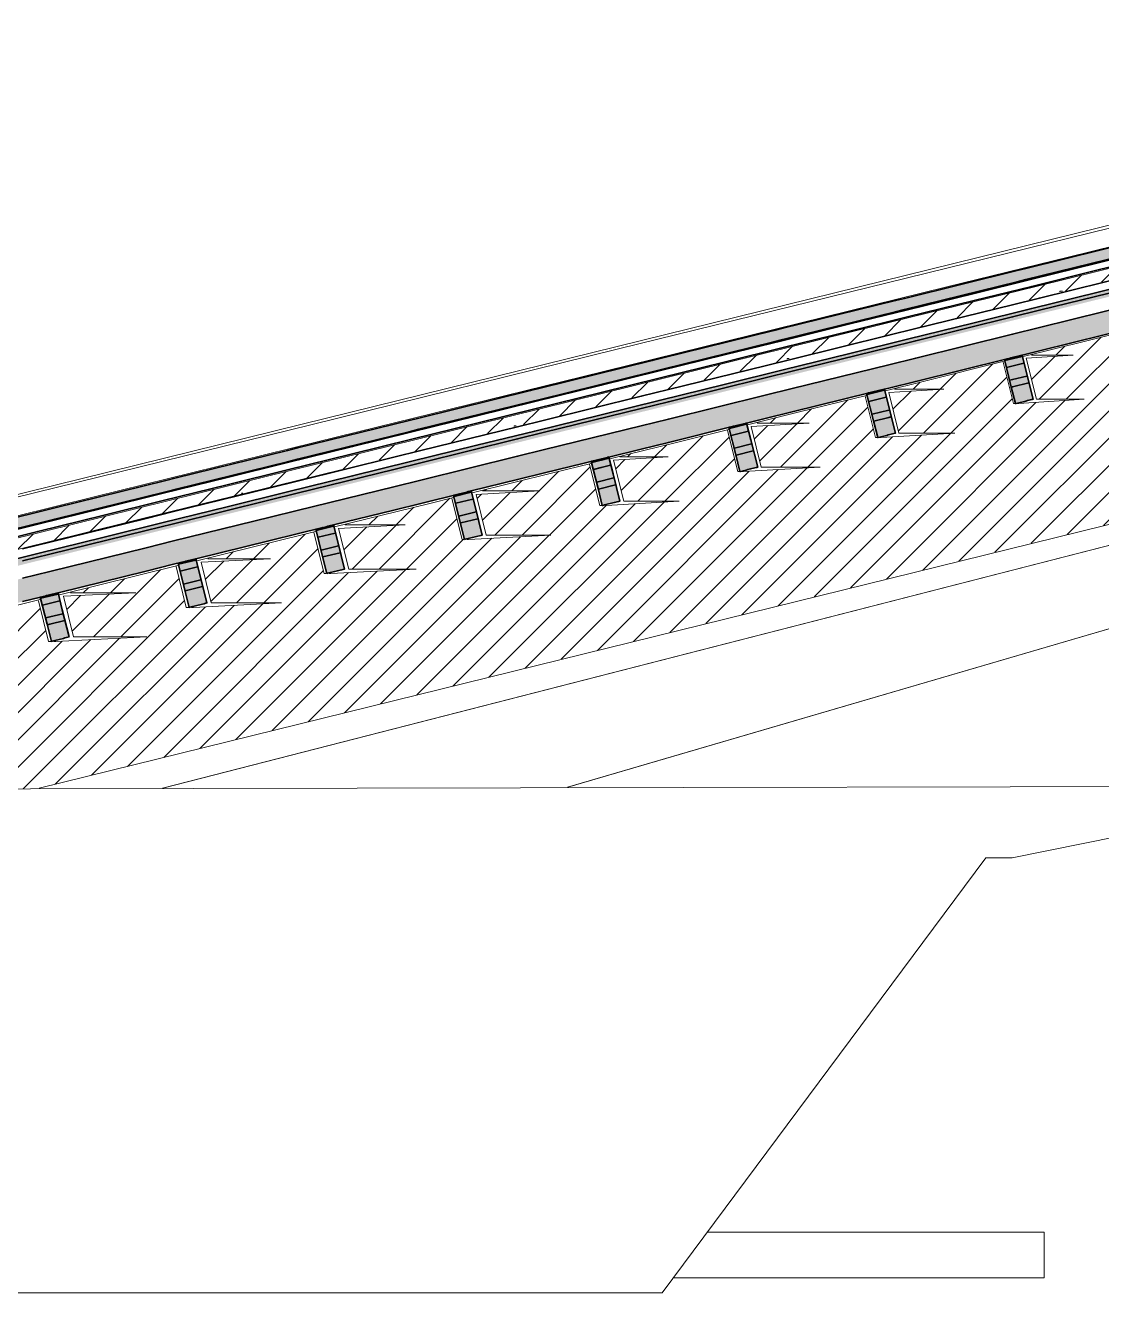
# Model space of a CAD drawing. Header units: millimetres. Extents: x 0 to 153524, y 0 to 59400.
# Drawn here: x 49175 to 52725, y 27301 to 31481 of the extents above; entities that cross this region are included whole.
import ezdxf

# ---------------------------------------------------------------- set-up
doc = ezdxf.new("R2010")
doc.units = ezdxf.units.MM
for name, color, linetype, lineweight in [('01_切断（構造・壁）', 7, 'Continuous', 35), ('05_断熱（仮）', 2, 'Continuous', 9), ('10_見えがかり', 7, 'Continuous', 13), ('12_見えがかり（ガラス）', 5, 'Continuous', 9), ('14_鏡面', 8, 'Continuous', 9)]:
    doc.layers.add(name, color=color, linetype=linetype, lineweight=lineweight)

msp = doc.modelspace()

# ---------------------------------------------------------------- hatches: boundary and pattern name
at = {"layer": '01_切断（構造・壁）'}
msp.add_hatch(color=7, dxfattribs=at).paths.add_polyline_path([(45845.9, 29008), (45804.5, 28997.8), (45668.3, 28964.2), (45356.9, 28887.4), (45286.3, 28870), (45286.3, 28890), (45286.3, 28907), (45356.9, 28924.4), (45668.3, 29001.2), (45804.5, 29034.8), (45845.9, 29045), (46068.6, 29099.9), (46428.9, 29188.7), (46469, 29198.6), (46830.1, 29287.6), (46869.4, 29297.3), (47231.2, 29386.4), (47269.8, 29396), (47632.3, 29485.3), (47670.1, 29494.7), (48033.4, 29584.2), (48070.5, 29593.4), (48434.6, 29683.1), (48470.9, 29692), (48835.7, 29782), (48871.3, 29790.7), (49236.9, 29880.8), (49271.6, 29889.4), (49638, 29979.7), (49672, 29988.1), (50039.2, 30078.6), (50072.4, 30086.8), (50440.3, 30177.5), (50472.8, 30185.5), (50841.5, 30276.4), (50873.1, 30284.2), (51242.7, 30375.3), (51273.5, 30382.9), (51643.9, 30474.2), (51673.9, 30481.6), (52045.1, 30573.1), (52074.3, 30580.3), (52446.3, 30672), (52474.6, 30679), (52847.5, 30770.9), (52875, 30777.7), (53248.7, 30869.8), (53275.4, 30876.4), (53649.9, 30968.7), (53675.8, 30975.1), (54051.1, 31067.6), (54076.1, 31073.8), (54452.4, 31166.5), (54476.5, 31172.5), (54853.6, 31265.4), (54876.9, 31271.1), (55254.9, 31364.3), (55277.3, 31369.8), (55656.1, 31463.2), (55677.7, 31468.5), (56057.4, 31562.1), (56078, 31567.2), (56458.6, 31661), (56478.4, 31665.9), (56859.9, 31760), (56878.8, 31764.6), (57261.2, 31858.9), (57279.2, 31863.3), (57662.5, 31957.8), (57679.5, 31962), (58063.8, 32056.7), (58079.7, 32060.7), (58079.7, 32059.2), (58079.7, 32023.7), (58063.8, 32019.7), (57679.5, 31925), (57662.5, 31920.8), (57279.2, 31826.3), (57261.2, 31821.9), (56878.8, 31727.6), (56859.9, 31723), (56478.4, 31628.9), (56458.6, 31624), (56078, 31530.2), (56057.4, 31525.1), (55677.7, 31431.5), (55656.1, 31426.2), (55277.3, 31332.8), (55254.9, 31327.3), (54876.9, 31234.1), (54853.6, 31228.4), (54476.5, 31135.5), (54452.4, 31129.5), (54076.1, 31036.8), (54051.1, 31030.6), (53675.8, 30938.1), (53649.9, 30931.7), (53275.4, 30839.4), (53248.7, 30832.8), (52875, 30740.7), (52847.5, 30733.9), (52474.6, 30642), (52446.3, 30635), (52074.3, 30543.3), (52045.1, 30536.1), (51673.9, 30444.6), (51643.9, 30437.2), (51273.5, 30345.9), (51242.7, 30338.3), (50873.1, 30247.2), (50841.5, 30239.4), (50472.8, 30148.5), (50440.3, 30140.5), (50072.4, 30049.8), (50039.2, 30041.6), (49672, 29951.1), (49638, 29942.7), (49271.6, 29852.4), (49236.9, 29843.8), (48871.3, 29753.7), (48835.7, 29745), (48470.9, 29655), (48434.6, 29646.1), (48070.5, 29556.4), (48033.4, 29547.2), (47670.1, 29457.7), (47632.3, 29448.3), (47269.8, 29359), (47231.2, 29349.4), (46869.4, 29260.3), (46830.1, 29250.6), (46469, 29161.6), (46428.9, 29151.7), (46068.6, 29062.9)])
at = {"layer": '01_切断（構造・壁）', "true_color": 0xe9dcc4}
for points in [[(52420.3, 30382.5), (52425, 30383.7), (52429.6, 30384.9), (52434.3, 30386), (52439, 30387.2), (52443.7, 30388.4), (52448.4, 30389.6), (52453.1, 30390.7), (52457.7, 30391.9), (52457.8, 30391.9), (52457.8, 30391.9), (52457.8, 30391.9), (52457.9, 30391.9), (52457.9, 30391.9), (52458, 30392), (52458.2, 30392), (52458.5, 30392.1), (52459.4, 30392.3), (52462.4, 30393.1), (52476.1, 30338.7), (52498.9, 30247.5), (52495.9, 30246.8), (52495, 30246.6), (52494.7, 30246.5), (52494.5, 30246.4), (52494.4, 30246.4), (52494.4, 30246.4), (52494.3, 30246.4), (52494.3, 30246.4), (52494.3, 30246.4), (52494.2, 30246.4), (52489.6, 30245.2), (52484.9, 30244), (52480.2, 30242.9), (52475.5, 30241.7), (52470.9, 30240.5), (52466.2, 30239.4), (52461.5, 30238.2), (52456.8, 30237), (52452.1, 30235.9), (52447.5, 30234.7), (52442.8, 30233.5), (52440.6, 30233), (52426.8, 30287.8), (52404.1, 30378.5), (52406.2, 30379), (52410.9, 30380.2), (52415.6, 30381.4)], [(52425.6, 30355.9), (52410.7, 30352.2), (52405, 30374.8), (52463.4, 30389.2), (52469.1, 30366.6)], [(52426.8, 30287.8), (52421.3, 30309.8), (52431.3, 30312.2), (52479.7, 30324.2), (52485.4, 30301.6), (52431.3, 30288.2), (52427, 30287.2)], [(51972.4, 30176.1), (51949.8, 30266.5), (51951.7, 30267), (51956.4, 30268.2), (51961.1, 30269.4), (51965.8, 30270.5), (51970.5, 30271.7), (51975.2, 30272.9), (51979.9, 30274), (51984.6, 30275.2), (51989.3, 30276.4), (51994, 30277.6), (51998.7, 30278.7), (52003.5, 30279.9), (52008.2, 30281.1), (52021.9, 30226.5), (52044.7, 30135.6), (52040, 30134.4), (52035.3, 30133.2), (52030.6, 30132), (52025.9, 30130.9), (52021.2, 30129.7), (52016.5, 30128.5), (52011.8, 30127.4), (52007.1, 30126.2), (52002.4, 30125), (52002.4, 30125), (51997.7, 30123.9), (51993, 30122.7), (51988.3, 30121.5), (51986.3, 30121)], [(51956.4, 30240.2), (51950.7, 30262.8), (52009.1, 30277.2), (52014.8, 30254.6)], [(51972.4, 30176.1), (51967, 30197.8), (52023.1, 30211.6), (52025.4, 30212.2), (52031.1, 30189.6), (52023.1, 30187.6), (51972.7, 30175.2)], [(51511.5, 30158.5), (51516.3, 30159.7), (51521, 30160.9), (51525.7, 30162.1), (51530.4, 30163.2), (51535.1, 30164.4), (51539.8, 30165.6), (51544.5, 30166.8), (51549.2, 30167.9), (51549.2, 30167.9), (51549.2, 30167.9), (51549.2, 30167.9), (51549.3, 30167.9), (51549.3, 30168), (51549.4, 30168), (51549.5, 30168), (51549.6, 30168), (51549.9, 30168.1), (51550.8, 30168.3), (51553.9, 30169.1), (51567.7, 30114.2), (51590.4, 30023.6), (51587.4, 30022.8), (51586.5, 30022.6), (51586.2, 30022.5), (51586, 30022.5), (51585.9, 30022.5), (51585.9, 30022.4), (51585.8, 30022.4), (51585.8, 30022.4), (51585.8, 30022.4), (51585.7, 30022.4), (51585.7, 30022.4), (51581, 30021.2), (51576.3, 30020.1), (51571.6, 30018.9), (51566.9, 30017.7), (51562.2, 30016.6), (51557.5, 30015.4), (51552.8, 30014.2), (51548.1, 30013), (51543.4, 30011.9), (51538.7, 30010.7), (51534, 30009.5), (51532, 30009), (51518.1, 30064.4), (51495.5, 30154.5), (51497.4, 30155), (51502.1, 30156.2), (51506.8, 30157.4)], [(51502.1, 30128.2), (51496.4, 30150.8), (51554.9, 30165.2), (51560.5, 30142.6)], [(51518.1, 30064.4), (51512.7, 30085.8), (51571.2, 30100.2), (51576.8, 30077.6), (51518.4, 30063.2)], [(51057.4, 30046.6), (51062.1, 30047.8), (51066.8, 30048.9), (51071.5, 30050.1), (51076.2, 30051.3), (51080.8, 30052.4), (51085.5, 30053.6), (51090.2, 30054.8), (51094.9, 30055.9), (51094.9, 30056), (51095, 30056), (51095, 30056), (51095, 30056), (51095.1, 30056), (51095.2, 30056), (51095.3, 30056.1), (51095.6, 30056.1), (51096.5, 30056.4), (51099.6, 30057.1), (51113.4, 30002), (51136.2, 29911.6), (51133.2, 29910.9), (51132.2, 29910.6), (51131.9, 29910.5), (51131.8, 29910.5), (51131.7, 29910.5), (51131.6, 29910.5), (51131.6, 29910.5), (51131.5, 29910.4), (51131.5, 29910.4), (51131.5, 29910.4), (51126.8, 29909.3), (51122.1, 29908.1), (51117.4, 29906.9), (51112.8, 29905.8), (51108.1, 29904.6), (51103.4, 29903.4), (51098.7, 29902.3), (51094, 29901.1), (51089.4, 29899.9), (51084.7, 29898.8), (51080, 29897.6), (51077.7, 29897), (51063.7, 29952.7), (51041.2, 30042.5), (51043.4, 30043.1), (51048, 30044.3), (51052.7, 30045.4)], [(51074.2, 30022.7), (51047.8, 30016.2), (51042.1, 30038.8), (51074.2, 30046.7), (51100.6, 30053.2), (51106.3, 30030.6)], [(51063.7, 29952.7), (51058.4, 29973.9), (51116.9, 29988.3), (51122.6, 29965.7), (51064.1, 29951.3)], [(50603, 29934.6), (50607.7, 29935.8), (50612.4, 29936.9), (50617.1, 29938.1), (50621.8, 29939.3), (50626.5, 29940.4), (50631.2, 29941.6), (50635.9, 29942.8), (50640.6, 29944), (50640.6, 29944), (50640.6, 29944), (50640.7, 29944), (50640.7, 29944), (50640.7, 29944), (50640.8, 29944), (50640.9, 29944), (50641.1, 29944.1), (50641.4, 29944.1), (50642.3, 29944.4), (50645.3, 29945.1), (50659.2, 29889.7), (50681.9, 29799.6), (50678.9, 29798.9), (50678, 29798.6), (50677.7, 29798.6), (50677.5, 29798.5), (50677.4, 29798.5), (50677.3, 29798.5), (50677.3, 29798.5), (50677.3, 29798.5), (50677.2, 29798.5), (50677.2, 29798.5), (50677.2, 29798.5), (50672.5, 29797.3), (50667.8, 29796.1), (50663.1, 29794.9), (50658.4, 29793.8), (50653.7, 29792.6), (50649, 29791.4), (50644.3, 29790.3), (50639.6, 29789.1), (50634.9, 29787.9), (50630.2, 29786.7), (50625.5, 29785.6), (50623.4, 29785.1), (50609.4, 29841), (50586.9, 29930.6), (50588.9, 29931.1), (50593.6, 29932.2), (50598.3, 29933.4)], [(50593.5, 29904.2), (50587.8, 29926.8), (50646.3, 29941.2), (50652, 29918.6)], [(50609.4, 29841), (50604.1, 29861.9), (50662.6, 29876.3), (50668.3, 29853.7), (50609.8, 29839.3)], [(50148.7, 29822.6), (50153.4, 29823.8), (50158.1, 29824.9), (50162.8, 29826.1), (50167.5, 29827.3), (50172.2, 29828.5), (50176.9, 29829.6), (50181.6, 29830.8), (50186.3, 29832), (50191, 29833.2), (50205, 29777.5), (50227.6, 29687.6), (50222.9, 29686.5), (50218.2, 29685.3), (50213.5, 29684.1), (50208.8, 29683), (50204.1, 29681.8), (50199.5, 29680.6), (50194.8, 29679.4), (50190.1, 29678.3), (50185.4, 29677.1), (50180.7, 29675.9), (50176, 29674.8), (50171.3, 29673.6), (50169.2, 29673.1), (50155, 29729.3), (50132.6, 29818.6), (50134.6, 29819.1), (50139.3, 29820.2), (50144, 29821.4)], [(50181, 29802.5), (50139.2, 29792.3), (50133.5, 29814.9), (50192, 29829.3), (50197.7, 29806.7)], [(50155, 29729.3), (50149.8, 29749.9), (50208.4, 29764.3), (50214, 29741.7), (50155.5, 29727.3)], [(49722.6, 29717.7), (49727.3, 29718.8), (49732.1, 29720), (49732.1, 29720), (49732.1, 29720), (49732.1, 29720), (49732.1, 29720), (49732.2, 29720), (49732.3, 29720), (49732.3, 29720.1), (49732.5, 29720.1), (49732.8, 29720.2), (49733.7, 29720.4), (49736.8, 29721.2), (49750.8, 29665.2), (49773.4, 29575.7), (49770.4, 29574.9), (49769.5, 29574.7), (49769.2, 29574.6), (49769, 29574.6), (49768.9, 29574.5), (49768.8, 29574.5), (49768.8, 29574.5), (49768.8, 29574.5), (49768.7, 29574.5), (49768.7, 29574.5), (49768.7, 29574.5), (49764, 29573.3), (49759.3, 29572.2), (49754.6, 29571), (49749.9, 29569.8), (49745.2, 29568.6), (49740.5, 29567.5), (49735.8, 29566.3), (49731.1, 29565.1), (49726.4, 29564), (49721.7, 29562.8), (49717, 29561.6), (49714.9, 29561.1), (49700.7, 29617.6), (49678.3, 29706.6), (49680.3, 29707.1), (49685, 29708.3), (49689.7, 29709.4), (49694.4, 29710.6), (49699.1, 29711.8), (49699.1, 29711.8), (49703.8, 29713), (49708.5, 29714.1), (49713.2, 29715.3), (49717.9, 29716.5)], [(49684.9, 29680.3), (49679.2, 29702.9), (49737.7, 29717.3), (49743.4, 29694.7)], [(49700.7, 29617.6), (49695.6, 29637.9), (49754.1, 29652.3), (49759.8, 29629.7), (49701.2, 29615.3)], [(49309.7, 29461.3), (49305, 29460.2), (49300.3, 29459), (49295.6, 29457.8), (49290.9, 29456.7), (49286.2, 29455.5), (49281.5, 29454.3), (49276.8, 29453.1), (49272.1, 29452), (49267.4, 29450.8), (49262.7, 29449.6), (49260.6, 29449.1), (49246.3, 29505.8), (49224, 29594.6), (49226, 29595.1), (49230.7, 29596.3), (49235.4, 29597.5), (49240.1, 29598.6), (49244.8, 29599.8), (49249.5, 29601), (49254.2, 29602.1), (49258.9, 29603.3), (49263.6, 29604.5), (49268.4, 29605.7), (49273.1, 29606.8), (49277.8, 29608), (49282.5, 29609.2), (49282.5, 29609.2), (49296.6, 29553), (49319.1, 29463.7), (49314.4, 29462.5)], [(49236.1, 29569.7), (49230.6, 29568.3), (49224.9, 29590.9), (49283.5, 29605.3), (49289.1, 29582.7)], [(49246.3, 29505.8), (49241.3, 29525.9), (49255.7, 29529.5), (49299.8, 29540.4), (49305.5, 29517.8), (49255.7, 29505.5), (49247, 29503.3)]]:
    msp.add_hatch(color=8, dxfattribs=at).paths.add_polyline_path(points)
at = {"layer": '05_断熱（仮）', "true_color": 0xf3d98b}
for points in [[(46345.8, 29031.2), (46564.9, 29085.1), (46755.7, 29132.2), (46974.8, 29186.2), (47165.6, 29233.3), (47384.7, 29287.2), (47575.5, 29334.3), (47794.7, 29388.3), (47985.5, 29435.4), (48204.6, 29489.3), (48395.4, 29536.4), (48614.5, 29590.4), (48805.3, 29637.5), (49024.5, 29691.4), (49215.3, 29738.5), (49434.4, 29792.5), (49625.2, 29839.6), (49844.3, 29893.5), (50035.1, 29940.6), (50254.3, 29994.6), (50445, 30041.7), (50664.2, 30095.6), (50855, 30142.7), (51074.2, 30196.7), (51264.9, 30243.8), (51484.1, 30297.7), (51674.8, 30344.8), (51894, 30398.8), (52084.8, 30445.9), (52304, 30499.8), (52494.7, 30546.9), (52713.9, 30600.9), (52904.6, 30648), (53123.8, 30701.9), (53314.5, 30749), (53533.8, 30803), (53724.5, 30850.1), (53943.7, 30904), (54134.4, 30951.1), (54353.7, 31005.1), (54544.3, 31052.2), (54763.6, 31106.1), (54954.3, 31153.2), (55173.5, 31207.2), (55364.2, 31254.3), (55583.5, 31308.2), (55774.1, 31355.3), (55993.4, 31409.3), (56184.1, 31456.4), (56403.3, 31510.3), (56594, 31557.4), (56813.3, 31611.4), (57003.9, 31658.5), (57223.2, 31712.4), (57413.8, 31759.5), (57633.2, 31813.5), (57823.8, 31860.6), (58043.1, 31914.5), (58229.4, 31960.5), (58085.8, 31925.1), (58079.7, 31923.7), (58079.7, 31925.3), (58079.7, 31951.6), (58147.4, 31968.3), (58229.8, 31988.7), (58229.8, 31957.6), (58229.8, 31936.7), (58043.1, 31890.5), (57823.8, 31836.6), (57633.2, 31789.5), (57413.8, 31735.5), (57223.2, 31688.4), (57003.9, 31634.5), (56813.3, 31587.4), (56594, 31533.4), (56403.3, 31486.3), (56184.1, 31432.4), (55993.4, 31385.3), (55774.1, 31331.3), (55583.5, 31284.2), (55364.2, 31230.3), (55173.5, 31183.2), (54954.3, 31129.2), (54763.6, 31082.1), (54544.3, 31028.2), (54353.7, 30981.1), (54134.4, 30927.1), (53943.7, 30880), (53724.5, 30826.1), (53533.8, 30779), (53314.5, 30725), (53123.8, 30677.9), (52904.6, 30624), (52713.9, 30576.9), (52494.7, 30522.9), (52304, 30475.8), (52084.8, 30421.9), (51894, 30374.8), (51674.8, 30320.8), (51484.1, 30273.7), (51264.9, 30219.8), (51074.2, 30172.7), (50855, 30118.7), (50664.2, 30071.6), (50445, 30017.7), (50254.3, 29970.6), (50035.1, 29916.6), (49844.3, 29869.5), (49625.2, 29815.6), (49434.4, 29768.5), (49215.3, 29714.5), (49024.5, 29667.4), (48805.3, 29613.5), (48614.5, 29566.4), (48395.4, 29512.4), (48204.6, 29465.3), (47985.5, 29411.4), (47794.7, 29364.3), (47575.5, 29310.3), (47384.7, 29263.2), (47165.6, 29209.3), (46974.8, 29162.2), (46755.7, 29108.2), (46564.9, 29061.1), (46345.8, 29007.2), (46154.9, 28960.1), (46011.3, 28924.7), (46011.3, 28948.7), (46154.9, 28984.1)], [(46011.3, 28802.7), (46011.3, 28806.1), (46011.3, 28815), (46011.3, 28826.7), (46011.3, 28879.7), (46197, 28925.5), (46399.8, 28975.5), (46715.6, 29053.3), (46807.8, 29076.1), (47123.8, 29153.9), (47215.7, 29176.7), (47532.1, 29254.6), (47623.7, 29277.2), (47940.4, 29355.2), (48031.7, 29377.8), (48348.6, 29455.9), (48439.7, 29478.4), (48756.9, 29556.5), (48847.7, 29578.9), (49165.2, 29657.1), (49255.7, 29679.5), (49573.4, 29757.8), (49663.7, 29780.1), (49981.7, 29858.4), (50071.7, 29880.7), (50390, 29959), (50479.7, 29981.2), (50798.2, 30059.7), (50887.7, 30081.8), (51206.5, 30160.3), (51295.7, 30182.4), (51614.8, 30261), (51703.7, 30282.9), (52023.1, 30361.6), (52111.7, 30383.5), (52431.3, 30462.2), (52519.7, 30484.1), (52839.6, 30562.9), (52927.6, 30584.7), (53247.9, 30663.5), (53335.6, 30685.2), (53656.2, 30764.2), (53743.6, 30785.8), (54064.5, 30864.8), (54151.6, 30886.4), (54472.7, 30965.5), (54559.6, 30986.9), (54881, 31066.1), (54967.6, 31087.5), (55289.3, 31166.8), (55375.6, 31188.1), (55697.6, 31267.4), (55783.6, 31288.7), (56105.9, 31368), (56191.6, 31389.2), (56514.2, 31468.7), (56599.6, 31489.8), (56922.5, 31569.3), (57007.6, 31590.4), (57330.8, 31670), (57415.6, 31690.9), (57739.1, 31770.6), (57823.6, 31791.5), (58147.4, 31871.3), (58229.8, 31891.7), (58229.8, 31860.6), (58229.8, 31850.7), (58085.8, 31815.1), (58079.7, 31813.7), (58079.7, 31777.6), (57913.9, 31736.8), (57914.8, 31733), (57856.5, 31718.6), (57855.6, 31722.3), (57857.5, 31722.8), (57862.2, 31724), (57866.9, 31725.1), (57871.6, 31726.3), (57876.3, 31727.5), (57880.9, 31728.6), (57881.2, 31728.7), (57823.6, 31714.5), (57739.1, 31693.6), (57459.6, 31624.8), (57460.5, 31621), (57413.8, 31609.5), (57402.2, 31606.6), (57401.3, 31610.3), (57403.4, 31610.8), (57408, 31612), (57412.7, 31613.2), (57417.4, 31614.4), (57422.1, 31615.5), (57426.8, 31616.7), (57429.6, 31617.4), (57415.6, 31613.9), (57330.8, 31593), (57007.6, 31513.4), (57005.3, 31512.8), (57006.2, 31509), (57003.9, 31508.5), (56947.9, 31494.6), (56947, 31498.4), (56949.1, 31498.9), (56953.8, 31500), (56958.4, 31501.2), (56963.1, 31502.4), (56966.6, 31503.2), (56922.5, 31492.3), (56599.6, 31412.8), (56551, 31400.8), (56551.9, 31397), (56493.7, 31382.6), (56492.7, 31386.4), (56494.8, 31386.9), (56499.5, 31388.1), (56502.6, 31388.8), (56191.6, 31312.2), (56105.9, 31291), (56096.7, 31288.8), (56097.7, 31285), (56039.4, 31270.6), (56038.4, 31274.4), (56040.3, 31274.9), (56045, 31276), (56049.7, 31277.2), (56051, 31277.5), (55783.6, 31211.7), (55697.6, 31190.4), (55642.4, 31176.8), (55643.4, 31173), (55585.1, 31158.6), (55584.1, 31162.4), (55586.2, 31162.9), (55590.9, 31164.1), (55595.6, 31165.3), (55599.2, 31166.2), (55375.6, 31111.1), (55289.3, 31089.8), (55188.2, 31064.8), (55189.1, 31061), (55173.5, 31057.2), (55130.8, 31046.7), (55129.8, 31050.4), (55131.9, 31050.9), (55136.6, 31052.1), (55141.3, 31053.3), (55146, 31054.4), (55147.6, 31054.9), (54967.6, 31010.5), (54881, 30989.1), (54733.9, 30952.9), (54734.8, 30949.1), (54676.5, 30934.7), (54675.5, 30938.4), (54677.6, 30939), (54682.3, 30940.1), (54687, 30941.3), (54691.7, 30942.5), (54696.1, 30943.5), (54559.6, 30909.9), (54472.7, 30888.5), (54279.6, 30840.9), (54280.5, 30837.1), (54222.2, 30822.7), (54221.2, 30826.4), (54223.2, 30826.9), (54227.9, 30828.1), (54232.6, 30829.3), (54237.3, 30830.4), (54242, 30831.6), (54244.5, 30832.2), (54151.6, 30809.4), (54064.5, 30787.8), (53825.3, 30728.9), (53826.3, 30725.1), (53767.9, 30710.8), (53767, 30714.5), (53769.1, 30715), (53773.8, 30716.2), (53778.4, 30717.3), (53783.1, 30718.5), (53787.8, 30719.7), (53792.5, 30720.8), (53793.1, 30721), (53743.6, 30708.8), (53656.2, 30687.2), (53371, 30616.9), (53372, 30613.2), (53314.5, 30599), (53313.6, 30598.8), (53312.7, 30602.5), (53314.6, 30603), (53319.3, 30604.1), (53324, 30605.3), (53328.7, 30606.5), (53333.4, 30607.6), (53338.1, 30608.8), (53341.4, 30609.7), (53335.6, 30608.2), (53247.9, 30586.5), (52927.6, 30507.7), (52916.7, 30505), (52917.7, 30501.2), (52904.6, 30498), (52859.3, 30486.8), (52858.4, 30490.5), (52860.5, 30491), (52865.2, 30492.2), (52869.9, 30493.4), (52874.6, 30494.5), (52875.3, 30494.7), (52839.6, 30485.9), (52519.7, 30407.1), (52462.5, 30392.9), (52463.4, 30389.2), (52405, 30374.8), (52404.1, 30378.5), (52406.2, 30379), (52410.9, 30380.2), (52413.7, 30380.9), (52111.7, 30306.5), (52023.1, 30284.6), (52008.2, 30280.9), (52009.1, 30277.2), (51950.7, 30262.8), (51949.8, 30266.5), (51951.7, 30267), (51956.4, 30268.2), (51961.1, 30269.4), (51962.2, 30269.6), (51703.7, 30205.9), (51614.8, 30184), (51553.9, 30169), (51554.9, 30165.2), (51496.4, 30150.8), (51495.5, 30154.5), (51497.4, 30155), (51502.1, 30156.2), (51506.8, 30157.4), (51510.7, 30158.3), (51295.7, 30105.4), (51206.5, 30083.3), (51099.6, 30057), (51100.6, 30053.2), (51074.2, 30046.7), (51042.1, 30038.8), (51041.2, 30042.5), (51043.4, 30043.1), (51048, 30044.3), (51052.7, 30045.4), (51057.4, 30046.6), (51059.2, 30047), (50887.7, 30004.8), (50798.2, 29982.7), (50645.3, 29945), (50646.3, 29941.2), (50587.8, 29926.8), (50586.9, 29930.6), (50588.9, 29931.1), (50593.6, 29932.2), (50598.3, 29933.4), (50603, 29934.6), (50607.6, 29935.7), (50479.7, 29904.2), (50390, 29882), (50191.1, 29833.1), (50192, 29829.3), (50133.5, 29814.9), (50132.6, 29818.6), (50134.6, 29819.1), (50139.3, 29820.2), (50144, 29821.4), (50148.7, 29822.6), (50153.4, 29823.8), (50156.2, 29824.5), (50071.7, 29803.7), (49981.7, 29781.4), (49736.8, 29721.1), (49737.7, 29717.3), (49679.2, 29702.9), (49678.3, 29706.6), (49680.3, 29707.1), (49685, 29708.3), (49689.7, 29709.4), (49694.4, 29710.6), (49699.1, 29711.8), (49699.1, 29711.8), (49703.8, 29713), (49704.8, 29713.2), (49663.7, 29703.1), (49573.4, 29680.8), (49282.5, 29609.1), (49283.5, 29605.3), (49224.9, 29590.9), (49224, 29594.6), (49226, 29595.1), (49230.7, 29596.3), (49235.4, 29597.5), (49240.1, 29598.6), (49244.8, 29599.8), (49249.5, 29601), (49252.5, 29601.7), (49165.2, 29580.1), (48847.7, 29501.9), (48828.2, 29497.1), (48829.2, 29493.4), (48805.3, 29487.5), (48770.6, 29478.9), (48769.7, 29482.6), (48771.7, 29483.1), (48776.4, 29484.3), (48781.1, 29485.5), (48784, 29486.2), (48756.9, 29479.5), (48439.7, 29401.4), (48374, 29385.1), (48374.9, 29381.4), (48316.3, 29366.9), (48315.4, 29370.6), (48317.6, 29371.2), (48322.3, 29372.4), (48324.9, 29373), (48031.7, 29300.8), (47940.4, 29278.2), (47919.7, 29273.1), (47920.6, 29269.4), (47862, 29254.9), (47861.1, 29258.6), (47863.3, 29259.2), (47868, 29260.4), (47872.7, 29261.5), (47873.5, 29261.8), (47623.7, 29200.2), (47532.1, 29177.6), (47465.4, 29161.1), (47466.4, 29157.4), (47407.7, 29142.9), (47406.8, 29146.7), (47408.8, 29147.2), (47413.5, 29148.3), (47418.2, 29149.5), (47422.2, 29150.5), (47215.7, 29099.7), (47123.8, 29076.9), (47011.1, 29049.2), (47012.1, 29045.4), (46974.8, 29036.2), (46953.4, 29030.9), (46952.5, 29034.7), (46954.5, 29035.2), (46959.2, 29036.4), (46964, 29037.5), (46968.7, 29038.7), (46970.8, 29039.2), (46807.8, 28999.1), (46715.6, 28976.3), (46556.8, 28937.2), (46557.8, 28933.4), (46499.1, 28918.9), (46498.2, 28922.7), (46500.4, 28923.3), (46505.1, 28924.4), (46509.8, 28925.6), (46514.5, 28926.8), (46519.2, 28927.9), (46519.3, 28927.9), (46399.8, 28898.5), (46197, 28848.5), (46102.6, 28825.2), (46103.5, 28821.4), (46044.8, 28807), (46043.9, 28810.7), (46046.2, 28811.3), (46050.9, 28812.4), (46055.6, 28813.6), (46060.3, 28814.8), (46065, 28816), (46068.4, 28816.8)], [(52479.7, 30324.2), (52431.3, 30312.2), (52421.3, 30309.8), (52410.7, 30352.2), (52469.1, 30366.6), (52476.1, 30338.7)], [(52025.4, 30212.2), (52023.1, 30211.6), (51967, 30197.8), (51956.4, 30240.2), (52014.8, 30254.6), (52021.9, 30226.5)], [(51571.2, 30100.2), (51512.7, 30085.8), (51502.1, 30128.2), (51560.5, 30142.6), (51567.7, 30114.2)], [(51116.9, 29988.3), (51058.4, 29973.9), (51047.8, 30016.2), (51074.2, 30022.7), (51106.3, 30030.6), (51113.4, 30002)], [(50662.6, 29876.3), (50604.1, 29861.9), (50593.5, 29904.2), (50652, 29918.6), (50659.2, 29889.7)], [(50208.4, 29764.3), (50149.8, 29749.9), (50139.2, 29792.3), (50197.7, 29806.7), (50205, 29777.5)], [(49754.1, 29652.3), (49695.6, 29637.9), (49684.9, 29680.3), (49743.4, 29694.7), (49750.8, 29665.2)], [(49299.8, 29540.4), (49255.7, 29529.5), (49241.3, 29525.9), (49230.6, 29568.3), (49289.1, 29582.7), (49296.6, 29553)]]:
    msp.add_hatch(color=8, dxfattribs=at).paths.add_polyline_path(points)
at = {"layer": '14_鏡面', "true_color": 0xdce5ee}
h = msp.add_hatch(dxfattribs=at)
h.set_pattern_fill('ANSI31', scale=20)
h.paths.add_polyline_path([(46010.3, 29015), (58229.7, 32032.5), (58229.7, 31989.1), (57112.6, 31713.9), (57087.2, 31713.9), (57087.2, 31707.9), (57088.3, 31707.9), (56211.1, 31491.9), (56187.2, 31491.9), (56187.2, 31486), (55309.5, 31269.8), (55287.2, 31269.8), (55287.2, 31264.4), (54407.9, 31047.8), (54387.2, 31047.8), (54387.2, 31042.7), (53506.3, 30825.7), (53487.2, 30825.7), (53487.2, 30821), (52604.7, 30603.7), (52587.2, 30603.7), (52587.2, 30599.4), (51703.1, 30381.6), (51687.2, 30381.6), (51687.2, 30377.7), (50801.5, 30159.6), (50787.2, 30159.6), (50787.2, 30156), (49899.9, 29937.5), (49887.2, 29937.5), (49887.2, 29934.4), (48998.3, 29715.4), (48987.2, 29715.4), (48987.2, 29712.7), (48096.8, 29493.4), (48087.2, 29493.4), (48087.2, 29491), (47195.2, 29271.3), (47187.2, 29271.3), (47187.2, 29269.4), (46335.4, 29059.6), (46340, 29062.1), (46323, 29056.5), (46287.2, 29056.5), (46287.4, 29047.8), (46010.8, 28979.6), (46010.8, 28952), (46010.3, 28951.9)])
h = msp.add_hatch(dxfattribs=at)
h.set_pattern_fill('ANSI31', scale=20)
h.paths.add_polyline_path([(58252, 31274.5), (57533.8, 31016.4), (55857.9, 30602.8), (54182, 30189.3), (50830.3, 29362.2), (49210.5, 28962.5), (47051.6, 28957.9), (47031.9, 29037.3), (47319.1, 29049.3), (47049.8, 29049.3), (47398.7, 29135.5), (47432.2, 29001.2), (47460.3, 29001.2), (47799.4, 29015.8), (47518.9, 29015.8), (47485.6, 29149.3), (47763.1, 29161.3), (47502.8, 29161.3), (47853.3, 29247.9), (47886.9, 29113.2), (47914, 29113.2), (48216.4, 29127.8), (47972.6, 29127.8), (47939.2, 29261.6), (48180.1, 29273.2), (47955.8, 29273.2), (48307.9, 29360.3), (48341.6, 29225.1), (48367.8, 29225.1), (48661.4, 29239.7), (48426.3, 29239.7), (48392.9, 29373.7), (48625.2, 29385.2), (48408.8, 29385.2), (48762.5, 29472.7), (48796.3, 29337.1), (48821.5, 29337.1), (49131.7, 29351.7), (48880, 29351.7), (48846.7, 29485.5), (49095.4, 29497.2), (48861.8, 29497.2), (49217.1, 29585), (49251, 29449.1), (49275.2, 29449.1), (49575.7, 29463.7), (49333.8, 29463.7), (49300.4, 29597.6), (49539.5, 29609.2), (49314.8, 29609.2), (49671.8, 29697.4), (49705.7, 29561.1), (49729, 29561.1), (50019.8, 29575.7), (49787.5, 29575.7), (49754.1, 29709.7), (49983.6, 29721.2), (49767.8, 29721.2), (50126.4, 29809.8), (50160.4, 29673.1), (50182.7, 29673.1), (50463.9, 29687.6), (50241.2, 29687.6), (50207.8, 29821.8), (50427.6, 29833.2), (50220.8, 29833.2), (50581, 29922.2), (50615.1, 29785.1), (50636.5, 29785.1), (50908, 29799.6), (50694.9, 29799.6), (50661.4, 29933.8), (50871.7, 29945.1), (50673.9, 29945.1), (51035.5, 30034.5), (51069.8, 29897), (51090.2, 29897), (51331.8, 29911.6), (51148.6, 29911.6), (51115, 30046.2), (51295.5, 30057.1), (51126.9, 30057.1), (51490.1, 30146.9), (51524.5, 30009), (51543.9, 30009), (51796.2, 30023.6), (51602.3, 30023.6), (51568.8, 30158.1), (51759.9, 30169.1), (51579.9, 30169.1), (51944.7, 30259.3), (51979.2, 30121), (51997.6, 30121), (52240.3, 30135.6), (52056, 30135.6), (52022.5, 30270.2), (52204, 30281.1), (52032.9, 30281.1), (52399.3, 30371.7), (52433.9, 30233), (52451.4, 30233), (52667, 30247.5), (52509.7, 30247.5), (52476.1, 30382.6), (52630.7, 30393.1), (52485.9, 30393.1), (52853.9, 30484), (52888.6, 30345), (52905.1, 30345), (53112, 30359.5), (52963.4, 30359.5), (52929.7, 30494.8), (53075.7, 30505), (52938.9, 30505), (53308.5, 30596.4), (53343.2, 30457), (53572.6, 30471.5), (53417.1, 30471.5), (53383.5, 30606.6), (53536.4, 30617), (53391.9, 30617), (53763.1, 30708.8), (53797.9, 30568.9), (53812.5, 30568.9), (54002.2, 30583.5), (53870.8, 30583.5), (53837, 30719.1), (53965.9, 30729), (53844.9, 30729), (54217.6, 30821.1), (54252.6, 30680.9), (54460.9, 30695.5), (54324.5, 30695.5), (54290.7, 30831), (54424.6, 30841), (54298, 30841), (54672.2, 30933.5), (54707.3, 30792.9), (54892.3, 30807.4), (54778.2, 30807.4), (54744.3, 30943.5), (54856, 30953), (54751, 30953), (55126.8, 31045.9), (55161.9, 30904.9), (55337.4, 30919.4), (55231.9, 30919.4), (55197.9, 31055.8), (55301.1, 31065), (55204, 31065), (55581.3, 31158.2), (55616.6, 31016.9), (55782.5, 31031.4), (55685.6, 31031.4), (55651.5, 31168.1), (55746.2, 31176.9), (55657, 31176.9), (56035.9, 31270.6), (56071.2, 31128.8), (56237.4, 31143.4), (56139.3, 31143.4), (56105.2, 31280), (56201.1, 31288.9), (56110, 31288.9), (56490.4, 31383), (56525.9, 31240.8), (56672.7, 31255.4), (56593, 31255.4), (56558.7, 31392.7), (56636.4, 31400.9), (56563, 31400.9), (56945, 31495.3), (56980.5, 31352.8), (57117.8, 31367.3), (57046.7, 31367.3), (57012.3, 31505.1), (57081.5, 31512.9), (57016.1, 31512.9), (57399.5, 31607.7), (57435.2, 31464.8), (57562.8, 31479.3), (57500.4, 31479.3), (57465.9, 31617.6), (57526.5, 31624.9), (57469.1, 31624.9), (57854.1, 31720), (57889.8, 31576.8), (58013.9, 31591.3), (57954, 31591.3), (57919.5, 31729.7), (57977.6, 31736.8), (57922, 31736.8), (58230.1, 31813.5), (58245.9, 31803.4), (58252, 31804.9)])

# ---------------------------------------------------------------- linework, layer by layer
at = {"layer": '01_切断（構造・壁）'}
for points in [[(48871.3, 29790.7), (49236.9, 29880.8), (49271.6, 29889.4), (49638, 29979.7), (49672, 29988.1), (50039.2, 30078.6), (50072.4, 30086.8), (50440.3, 30177.5), (50472.8, 30185.5), (50841.5, 30276.4), (50873.1, 30284.2), (51242.7, 30375.3), (51273.5, 30382.9), (51643.9, 30474.2), (51673.9, 30481.6), (52045.1, 30573.1), (52074.3, 30580.3), (52446.3, 30672), (52474.6, 30679), (52847.5, 30770.9)], [(52847.5, 30733.9), (52474.6, 30642), (52446.3, 30635), (52074.3, 30543.3), (52045.1, 30536.1), (51673.9, 30444.6), (51643.9, 30437.2), (51273.5, 30345.9), (51242.7, 30338.3), (50873.1, 30247.2), (50841.5, 30239.4), (50472.8, 30148.5), (50440.3, 30140.5), (50072.4, 30049.8), (50039.2, 30041.6), (49672, 29951.1), (49638, 29942.7), (49271.6, 29852.4), (49236.9, 29843.8), (48871.3, 29753.7)], [(49024.5, 29788.4), (49215.3, 29835.5), (49434.4, 29889.5), (49625.2, 29936.6), (49844.3, 29990.5), (50035.1, 30037.6), (50254.3, 30091.6), (50445, 30138.7), (50664.2, 30192.6), (50855, 30239.7), (51074.2, 30293.7), (51264.9, 30340.8), (51484.1, 30394.7), (51674.8, 30441.8), (51894, 30495.8), (52084.8, 30542.9), (52304, 30596.8), (52494.7, 30643.9), (52713.9, 30697.9), (52904.6, 30745)], [(52904.6, 30721), (52713.9, 30673.9), (52494.7, 30619.9), (52304, 30572.8), (52084.8, 30518.9), (51894, 30471.8), (51674.8, 30417.8), (51484.1, 30370.7), (51264.9, 30316.8), (51074.2, 30269.7), (50855, 30215.7), (50664.2, 30168.6), (50445, 30114.7), (50254.3, 30067.6), (50035.1, 30013.6), (49844.3, 29966.5), (49625.2, 29912.6), (49434.4, 29865.5), (49215.3, 29811.5), (49024.5, 29764.4)], [(49024.5, 29691.4), (49215.3, 29738.5), (49434.4, 29792.5), (49625.2, 29839.6), (49844.3, 29893.5), (50035.1, 29940.6), (50254.3, 29994.6), (50445, 30041.7), (50664.2, 30095.6), (50855, 30142.7), (51074.2, 30196.7), (51264.9, 30243.8), (51484.1, 30297.7), (51674.8, 30344.8), (51894, 30398.8), (52084.8, 30445.9), (52304, 30499.8), (52494.7, 30546.9), (52713.9, 30600.9), (52904.6, 30648)], [(49165.2, 29754.1), (49255.7, 29776.5), (49573.4, 29854.8), (49663.7, 29877.1), (49981.7, 29955.4), (50071.7, 29977.7), (50390, 30056), (50479.7, 30078.2), (50798.2, 30156.7), (50887.7, 30178.8), (51206.5, 30257.3), (51295.7, 30279.4), (51614.8, 30358), (51703.7, 30379.9), (52023.1, 30458.6), (52111.7, 30480.5), (52431.3, 30559.2), (52519.7, 30581.1), (52839.6, 30659.9)], [(49165.2, 29714.1), (49255.7, 29736.5), (49573.4, 29814.8), (49663.7, 29837.1), (49981.7, 29915.4), (50071.7, 29937.7), (50390, 30016), (50479.7, 30038.2), (50798.2, 30116.7), (50887.7, 30138.8), (51206.5, 30217.3), (51295.7, 30239.4), (51614.8, 30318), (51703.7, 30339.9), (52023.1, 30418.6), (52111.7, 30440.5), (52431.3, 30519.2), (52519.7, 30541.1), (52839.6, 30619.9)], [(49165.2, 29657.1), (49255.7, 29679.5), (49573.4, 29757.8), (49663.7, 29780.1), (49981.7, 29858.4), (50071.7, 29880.7), (50390, 29959), (50479.7, 29981.2), (50798.2, 30059.7), (50887.7, 30081.8), (51206.5, 30160.3), (51295.7, 30182.4), (51614.8, 30261), (51703.7, 30282.9), (52023.1, 30361.6), (52111.7, 30383.5), (52431.3, 30462.2), (52519.7, 30484.1), (52839.6, 30562.9)], [(52839.6, 30485.9), (52519.7, 30407.1), (52462.5, 30392.9), (52476.1, 30338.7), (52498.9, 30247.5), (52495.9, 30246.8), (52495, 30246.6), (52494.7, 30246.5), (52494.5, 30246.4), (52494.4, 30246.4), (52494.4, 30246.4), (52494.3, 30246.4), (52494.3, 30246.4), (52494.3, 30246.4), (52494.2, 30246.4), (52489.6, 30245.2), (52484.9, 30244), (52480.2, 30242.9), (52475.5, 30241.7), (52470.9, 30240.5), (52466.2, 30239.4), (52461.5, 30238.2), (52456.8, 30237), (52452.1, 30235.9), (52447.5, 30234.7), (52442.8, 30233.5), (52440.6, 30233), (52426.8, 30287.8), (52404.1, 30378.5), (52406.2, 30379), (52410.9, 30380.2), (52413.7, 30380.9), (52111.7, 30306.5), (52023.1, 30284.6), (52008.2, 30280.9), (52021.9, 30226.5), (52044.7, 30135.6), (52040, 30134.4), (52035.3, 30133.2), (52030.6, 30132), (52025.9, 30130.9), (52021.2, 30129.7), (52016.5, 30128.5), (52011.8, 30127.4), (52007.1, 30126.2), (52002.4, 30125), (52002.4, 30125), (51997.7, 30123.9), (51993, 30122.7), (51988.3, 30121.5), (51986.3, 30121), (51972.4, 30176.1), (51949.8, 30266.5), (51951.7, 30267), (51956.4, 30268.2), (51961.1, 30269.4), (51962.2, 30269.6), (51703.7, 30205.9), (51614.8, 30184), (51553.9, 30169), (51567.7, 30114.2), (51590.4, 30023.6), (51587.4, 30022.8), (51586.5, 30022.6), (51586.2, 30022.5), (51586, 30022.5), (51585.9, 30022.5), (51585.9, 30022.4), (51585.8, 30022.4), (51585.8, 30022.4), (51585.8, 30022.4), (51585.7, 30022.4), (51585.7, 30022.4), (51581, 30021.2), (51576.3, 30020.1), (51571.6, 30018.9), (51566.9, 30017.7), (51562.2, 30016.6), (51557.5, 30015.4), (51552.8, 30014.2), (51548.1, 30013), (51543.4, 30011.9), (51538.7, 30010.7), (51534, 30009.5), (51532, 30009), (51518.1, 30064.4), (51495.5, 30154.5), (51497.4, 30155), (51502.1, 30156.2), (51506.8, 30157.4), (51510.7, 30158.3), (51295.7, 30105.4), (51206.5, 30083.3), (51099.6, 30057), (51113.4, 30002), (51136.2, 29911.6), (51133.2, 29910.9), (51132.2, 29910.6), (51131.9, 29910.5), (51131.8, 29910.5), (51131.7, 29910.5), (51131.6, 29910.5), (51131.6, 29910.5), (51131.5, 29910.4), (51131.5, 29910.4), (51131.5, 29910.4), (51126.8, 29909.3), (51122.1, 29908.1), (51117.4, 29906.9), (51112.8, 29905.8), (51108.1, 29904.6), (51103.4, 29903.4), (51098.7, 29902.3), (51094, 29901.1), (51089.4, 29899.9), (51084.7, 29898.8), (51080, 29897.6), (51077.7, 29897), (51063.7, 29952.7), (51041.2, 30042.5), (51043.4, 30043.1), (51048, 30044.3), (51052.7, 30045.4), (51057.4, 30046.6), (51059.2, 30047), (50887.7, 30004.8), (50798.2, 29982.7), (50645.3, 29945), (50659.2, 29889.7), (50681.9, 29799.6), (50678.9, 29798.9), (50678, 29798.6), (50677.7, 29798.6), (50677.5, 29798.5), (50677.4, 29798.5), (50677.3, 29798.5), (50677.3, 29798.5), (50677.3, 29798.5), (50677.2, 29798.5), (50677.2, 29798.5), (50677.2, 29798.5), (50672.5, 29797.3), (50667.8, 29796.1), (50663.1, 29794.9), (50658.4, 29793.8), (50653.7, 29792.6), (50649, 29791.4), (50644.3, 29790.3), (50639.6, 29789.1), (50634.9, 29787.9), (50630.2, 29786.7), (50625.5, 29785.6), (50623.4, 29785.1), (50609.4, 29841), (50586.9, 29930.6), (50588.9, 29931.1), (50593.6, 29932.2), (50598.3, 29933.4), (50603, 29934.6), (50607.6, 29935.7), (50479.7, 29904.2), (50390, 29882), (50191.1, 29833.1), (50205, 29777.5), (50227.6, 29687.6), (50222.9, 29686.5), (50218.2, 29685.3), (50213.5, 29684.1), (50208.8, 29683), (50204.1, 29681.8), (50199.5, 29680.6), (50194.8, 29679.4), (50190.1, 29678.3), (50185.4, 29677.1), (50180.7, 29675.9), (50176, 29674.8), (50171.3, 29673.6), (50169.2, 29673.1), (50155, 29729.3), (50132.6, 29818.6), (50134.6, 29819.1), (50139.3, 29820.2), (50144, 29821.4), (50148.7, 29822.6), (50153.4, 29823.8), (50156.2, 29824.5), (50071.7, 29803.7), (49981.7, 29781.4), (49736.8, 29721.1), (49750.8, 29665.2), (49773.4, 29575.7), (49770.4, 29574.9), (49769.5, 29574.7), (49769.2, 29574.6), (49769, 29574.6), (49768.9, 29574.5), (49768.8, 29574.5), (49768.8, 29574.5), (49768.8, 29574.5), (49768.7, 29574.5), (49768.7, 29574.5), (49768.7, 29574.5), (49764, 29573.3), (49759.3, 29572.2), (49754.6, 29571), (49749.9, 29569.8), (49745.2, 29568.6), (49740.5, 29567.5), (49735.8, 29566.3), (49731.1, 29565.1), (49726.4, 29564), (49721.7, 29562.8), (49717, 29561.6), (49714.9, 29561.1), (49700.7, 29617.6), (49678.3, 29706.6), (49680.3, 29707.1), (49685, 29708.3), (49689.7, 29709.4), (49694.4, 29710.6), (49699.1, 29711.8), (49699.1, 29711.8), (49703.8, 29713), (49704.8, 29713.2), (49663.7, 29703.1), (49573.4, 29680.8), (49282.5, 29609.1), (49296.6, 29553), (49319.1, 29463.7), (49314.4, 29462.5), (49309.7, 29461.3), (49305, 29460.2), (49300.3, 29459), (49295.6, 29457.8), (49290.9, 29456.7), (49286.2, 29455.5), (49281.5, 29454.3), (49276.8, 29453.1), (49272.1, 29452), (49267.4, 29450.8), (49262.7, 29449.6), (49260.6, 29449.1), (49246.3, 29505.8), (49224, 29594.6), (49226, 29595.1), (49230.7, 29596.3), (49235.4, 29597.5), (49240.1, 29598.6), (49244.8, 29599.8), (49249.5, 29601), (49252.5, 29601.7), (49165.2, 29580.1)], [(52420.3, 30382.5), (52425, 30383.7), (52429.6, 30384.9), (52434.3, 30386), (52439, 30387.2), (52443.7, 30388.4), (52448.4, 30389.6), (52453.1, 30390.7), (52457.7, 30391.9), (52457.8, 30391.9), (52457.8, 30391.9), (52457.8, 30391.9), (52457.9, 30391.9), (52457.9, 30391.9), (52458, 30392), (52458.2, 30392), (52458.5, 30392.1), (52459.4, 30392.3), (52462.4, 30393.1), (52476.1, 30338.7), (52498.9, 30247.5), (52495.9, 30246.8), (52495, 30246.6), (52494.7, 30246.5), (52494.5, 30246.4), (52494.4, 30246.4), (52494.4, 30246.4), (52494.3, 30246.4), (52494.3, 30246.4), (52494.3, 30246.4), (52494.2, 30246.4), (52489.6, 30245.2), (52484.9, 30244), (52480.2, 30242.9), (52475.5, 30241.7), (52470.9, 30240.5), (52466.2, 30239.4), (52461.5, 30238.2), (52456.8, 30237), (52452.1, 30235.9), (52447.5, 30234.7), (52442.8, 30233.5), (52440.6, 30233), (52426.8, 30287.8), (52404.1, 30378.5), (52406.2, 30379), (52410.9, 30380.2), (52415.6, 30381.4), (52420.3, 30382.5)], [(52406, 30375), (52462.4, 30389)], [(52411.6, 30352.4), (52468.1, 30366.4)], [(52422.3, 30310), (52431.3, 30312.2), (52478.7, 30324)], [(51972.4, 30176.1), (51949.8, 30266.5), (51951.7, 30267), (51956.4, 30268.2), (51961.1, 30269.4), (51965.8, 30270.5), (51970.5, 30271.7), (51975.2, 30272.9), (51979.9, 30274), (51984.6, 30275.2), (51989.3, 30276.4), (51994, 30277.6), (51998.7, 30278.7), (52003.5, 30279.9), (52008.2, 30281.1), (52021.9, 30226.5), (52044.7, 30135.6), (52040, 30134.4), (52035.3, 30133.2), (52030.6, 30132), (52025.9, 30130.9), (52021.2, 30129.7), (52016.5, 30128.5), (52011.8, 30127.4), (52007.1, 30126.2), (52002.4, 30125), (52002.4, 30125), (51997.7, 30123.9), (51993, 30122.7), (51988.3, 30121.5), (51986.3, 30121), (51972.4, 30176.1)], [(51951.7, 30263), (52008.2, 30277)], [(52427.9, 30287.4), (52431.3, 30288.2), (52484.4, 30301.4)], [(51957.3, 30240.4), (52013.8, 30254.4)], [(51968, 30198), (52023.1, 30211.6), (52024.5, 30212)], [(51973.6, 30175.4), (52023.1, 30187.6), (52030.1, 30189.4)], [(51511.5, 30158.5), (51516.3, 30159.7), (51521, 30160.9), (51525.7, 30162.1), (51530.4, 30163.2), (51535.1, 30164.4), (51539.8, 30165.6), (51544.5, 30166.8), (51549.2, 30167.9), (51549.2, 30167.9), (51549.2, 30167.9), (51549.2, 30167.9), (51549.3, 30167.9), (51549.3, 30168), (51549.4, 30168), (51549.5, 30168), (51549.6, 30168), (51549.9, 30168.1), (51550.8, 30168.3), (51553.9, 30169.1), (51567.7, 30114.2), (51590.4, 30023.6), (51587.4, 30022.8), (51586.5, 30022.6), (51586.2, 30022.5), (51586, 30022.5), (51585.9, 30022.5), (51585.9, 30022.4), (51585.8, 30022.4), (51585.8, 30022.4), (51585.8, 30022.4), (51585.7, 30022.4), (51585.7, 30022.4), (51581, 30021.2), (51576.3, 30020.1), (51571.6, 30018.9), (51566.9, 30017.7), (51562.2, 30016.6), (51557.5, 30015.4), (51552.8, 30014.2), (51548.1, 30013), (51543.4, 30011.9), (51538.7, 30010.7), (51534, 30009.5), (51532, 30009), (51518.1, 30064.4), (51495.5, 30154.5), (51497.4, 30155), (51502.1, 30156.2), (51506.8, 30157.4), (51511.5, 30158.5)], [(51497.4, 30151), (51553.9, 30165)], [(51503.1, 30128.4), (51559.6, 30142.4)], [(51513.7, 30086.1), (51570.2, 30100)], [(51057.4, 30046.6), (51062.1, 30047.8), (51066.8, 30048.9), (51071.5, 30050.1), (51076.2, 30051.3), (51080.8, 30052.4), (51085.5, 30053.6), (51090.2, 30054.8), (51094.9, 30055.9), (51094.9, 30056), (51095, 30056), (51095, 30056), (51095, 30056), (51095.1, 30056), (51095.2, 30056), (51095.3, 30056.1), (51095.6, 30056.1), (51096.5, 30056.4), (51099.6, 30057.1), (51113.4, 30002), (51136.2, 29911.6), (51133.2, 29910.9), (51132.2, 29910.6), (51131.9, 29910.5), (51131.8, 29910.5), (51131.7, 29910.5), (51131.6, 29910.5), (51131.6, 29910.5), (51131.5, 29910.4), (51131.5, 29910.4), (51131.5, 29910.4), (51126.8, 29909.3), (51122.1, 29908.1), (51117.4, 29906.9), (51112.8, 29905.8), (51108.1, 29904.6), (51103.4, 29903.4), (51098.7, 29902.3), (51094, 29901.1), (51089.4, 29899.9), (51084.7, 29898.8), (51080, 29897.6), (51077.7, 29897), (51063.7, 29952.7), (51041.2, 30042.5), (51043.4, 30043.1), (51048, 30044.3), (51052.7, 30045.4), (51057.4, 30046.6)], [(51043.1, 30039), (51074.2, 30046.7), (51099.6, 30053)], [(51519.4, 30063.5), (51575.9, 30077.4)], [(51048.8, 30016.4), (51074.2, 30022.7), (51105.3, 30030.4)], [(51059.4, 29974.1), (51115.9, 29988)], [(50603, 29934.6), (50607.7, 29935.8), (50612.4, 29936.9), (50617.1, 29938.1), (50621.8, 29939.3), (50626.5, 29940.4), (50631.2, 29941.6), (50635.9, 29942.8), (50640.6, 29944), (50640.6, 29944), (50640.6, 29944), (50640.7, 29944), (50640.7, 29944), (50640.7, 29944), (50640.8, 29944), (50640.9, 29944), (50641.1, 29944.1), (50641.4, 29944.1), (50642.3, 29944.4), (50645.3, 29945.1), (50659.2, 29889.7), (50681.9, 29799.6), (50678.9, 29798.9), (50678, 29798.6), (50677.7, 29798.6), (50677.5, 29798.5), (50677.4, 29798.5), (50677.3, 29798.5), (50677.3, 29798.5), (50677.3, 29798.5), (50677.2, 29798.5), (50677.2, 29798.5), (50677.2, 29798.5), (50672.5, 29797.3), (50667.8, 29796.1), (50663.1, 29794.9), (50658.4, 29793.8), (50653.7, 29792.6), (50649, 29791.4), (50644.3, 29790.3), (50639.6, 29789.1), (50634.9, 29787.9), (50630.2, 29786.7), (50625.5, 29785.6), (50623.4, 29785.1), (50609.4, 29841), (50586.9, 29930.6), (50588.9, 29931.1), (50593.6, 29932.2), (50598.3, 29933.4), (50603, 29934.6)], [(50588.8, 29927.1), (50645.3, 29941)], [(51065.1, 29951.5), (51121.6, 29965.4)], [(50594.5, 29904.5), (50651, 29918.4)], [(50605.1, 29862.1), (50661.7, 29876)], [(50610.8, 29839.5), (50667.3, 29853.4)], [(50148.7, 29822.6), (50153.4, 29823.8), (50158.1, 29824.9), (50162.8, 29826.1), (50167.5, 29827.3), (50172.2, 29828.5), (50176.9, 29829.6), (50181.6, 29830.8), (50186.3, 29832), (50191, 29833.2), (50205, 29777.5), (50227.6, 29687.6), (50222.9, 29686.5), (50218.2, 29685.3), (50213.5, 29684.1), (50208.8, 29683), (50204.1, 29681.8), (50199.5, 29680.6), (50194.8, 29679.4), (50190.1, 29678.3), (50185.4, 29677.1), (50180.7, 29675.9), (50176, 29674.8), (50171.3, 29673.6), (50169.2, 29673.1), (50155, 29729.3), (50132.6, 29818.6), (50134.6, 29819.1), (50139.3, 29820.2), (50144, 29821.4), (50148.7, 29822.6)], [(50134.5, 29815.1), (50191, 29829)], [(50140.2, 29792.5), (50196.7, 29806.4)], [(50150.8, 29750.1), (50207.4, 29764.1)], [(49722.6, 29717.7), (49727.3, 29718.8), (49732.1, 29720), (49732.1, 29720), (49732.1, 29720), (49732.1, 29720), (49732.1, 29720), (49732.2, 29720), (49732.3, 29720), (49732.3, 29720.1), (49732.5, 29720.1), (49732.8, 29720.2), (49733.7, 29720.4), (49736.8, 29721.2), (49750.8, 29665.2), (49773.4, 29575.7), (49770.4, 29574.9), (49769.5, 29574.7), (49769.2, 29574.6), (49769, 29574.6), (49768.9, 29574.5), (49768.8, 29574.5), (49768.8, 29574.5), (49768.8, 29574.5), (49768.7, 29574.5), (49768.7, 29574.5), (49768.7, 29574.5), (49764, 29573.3), (49759.3, 29572.2), (49754.6, 29571), (49749.9, 29569.8), (49745.2, 29568.6), (49740.5, 29567.5), (49735.8, 29566.3), (49731.1, 29565.1), (49726.4, 29564), (49721.7, 29562.8), (49717, 29561.6), (49714.9, 29561.1), (49700.7, 29617.6), (49678.3, 29706.6), (49680.3, 29707.1), (49685, 29708.3), (49689.7, 29709.4), (49694.4, 29710.6), (49699.1, 29711.8), (49699.1, 29711.8), (49703.8, 29713), (49708.5, 29714.1), (49713.2, 29715.3), (49717.9, 29716.5), (49722.6, 29717.7)], [(50156.5, 29727.5), (50213.1, 29741.5)], [(49680.2, 29703.1), (49736.8, 29717)], [(49685.9, 29680.5), (49742.5, 29694.5)], [(49696.5, 29638.2), (49753.1, 29652.1)], [(49309.7, 29461.3), (49305, 29460.2), (49300.3, 29459), (49295.6, 29457.8), (49290.9, 29456.7), (49286.2, 29455.5), (49281.5, 29454.3), (49276.8, 29453.1), (49272.1, 29452), (49267.4, 29450.8), (49262.7, 29449.6), (49260.6, 29449.1), (49246.3, 29505.8), (49224, 29594.6), (49226, 29595.1), (49230.7, 29596.3), (49235.4, 29597.5), (49240.1, 29598.6), (49244.8, 29599.8), (49249.5, 29601), (49254.2, 29602.1), (49258.9, 29603.3), (49263.6, 29604.5), (49268.4, 29605.7), (49273.1, 29606.8), (49277.8, 29608), (49282.5, 29609.2), (49282.5, 29609.2), (49296.6, 29553), (49319.1, 29463.7), (49314.4, 29462.5), (49309.7, 29461.3)], [(49225.9, 29591.1), (49282.5, 29605.1)], [(49702.2, 29615.6), (49758.8, 29629.5)], [(49231.6, 29568.6), (49288.2, 29582.5)], [(49242.2, 29526.2), (49255.7, 29529.5), (49298.8, 29540.1)], [(49247.9, 29503.6), (49255.7, 29505.5), (49304.5, 29517.5)]]:
    msp.add_lwpolyline(points, dxfattribs=at)
at = {"layer": '10_見えがかり'}
for points in [[(47071.1, 29413.6), (48086.2, 29663.6), (50116.5, 30163.4), (51131.7, 30413.3), (52146.8, 30663.2), (53161.9, 30913.1), (55192.2, 31412.9), (56207.4, 31662.8), (57222.5, 31912.7), (58237.6, 32162.6), (58252, 32104.4), (58252, 32104.4)], [(56073.3, 31500), (55783, 31428.3), (55373.8, 31327.3), (54964.6, 31226.2), (54555.4, 31125.2), (54146.2, 31024.1), (53737, 30923.1), (53327.8, 30822), (52918.6, 30721), (52509.4, 30619.9), (52100.2, 30518.9), (51691, 30417.8), (51281.8, 30316.8), (50872.6, 30215.7), (50463.4, 30114.7), (50054.2, 30013.6), (49645.1, 29912.6), (49235.9, 29811.5), (48826.7, 29710.5)], [(49220, 28964.5), (59364.5, 31465.2), (59364.6, 31465.2), (49220.1, 28964.5)], [(47802.2, 29532.2), (48604.3, 29729.6), (49005.4, 29828.3), (49406.4, 29927), (49807.5, 30025.7), (50208.5, 30124.4), (51010.7, 30321.9), (51411.7, 30420.6), (51812.8, 30519.3), (52213.9, 30618), (52614.9, 30716.7), (53417, 30914.1), (53818.1, 31012.8), (54620.2, 31210.2), (54982.9, 31299.5)], [(52587.2, 30603.7), (52596.3, 30603.7)], [(52587.2, 30601.4), (52587.2, 30603.7)], [(52857.7, 30485), (52542.6, 30407.1), (52465.7, 30388.1)], [(52494.2, 30393.1), (52595.7, 30393.1), (52613.2, 30393.1), (52630.7, 30393.1), (52476.1, 30382.6), (52509.7, 30247.5), (52632, 30247.5), (52649.5, 30247.5), (52667, 30247.5), (52451.4, 30233), (52448.8, 30233)], [(51687.2, 30381.6), (51694.7, 30381.6)], [(51687.2, 30379.8), (51687.2, 30381.6)], [(52403.5, 30372.7), (52135.8, 30306.5), (52011.5, 30275.8)], [(52438.5, 30233), (52433.9, 30233), (52399.8, 30369.7)], [(52041.2, 30281.1), (52204, 30281.1), (52022.5, 30270.2), (52056, 30135.6), (52240.3, 30135.6), (51997.6, 30121), (51994.5, 30121)], [(51949.2, 30260.4), (51728.9, 30205.9), (51557.3, 30163.5)], [(51984.2, 30121), (51979.2, 30121), (51945.2, 30257.3)], [(50787.2, 30159.6), (50793.2, 30159.6)], [(50787.2, 30158.1), (50787.2, 30159.6)], [(51495, 30148.1), (51322.1, 30105.4), (51103.1, 30051.2)], [(51529.9, 30009), (51524.5, 30009), (51490.6, 30145)], [(51588.2, 30169.1), (51721.2, 30169.1), (51740.5, 30169.1), (51759.9, 30169.1), (51568.8, 30158.1), (51602.3, 30023.6), (51621.7, 30023.6), (51757.4, 30023.6), (51776.8, 30023.6), (51796.2, 30023.6), (51543.9, 30009), (51540.3, 30009)], [(51135.2, 30057.1), (51153, 30057.1), (51173.4, 30057.1), (51193.7, 30057.1), (51275.1, 30057.1), (51295.5, 30057.1), (51115, 30046.2), (51148.6, 29911.6), (51169, 29911.6), (51189.3, 29911.6), (51209.7, 29911.6), (51230, 29911.6), (51311.4, 29911.6), (51331.8, 29911.6), (51090.2, 29897), (51086, 29897)], [(46796.3, 29173.1), (47204.7, 29273.7), (47613.1, 29374.2), (48021.4, 29474.8), (48429.8, 29575.4), (48838.2, 29675.9), (49246.5, 29776.5), (49654.9, 29877.1), (50063.2, 29977.7), (50220.1, 30016.3)], [(49626.8, 28965.4), (53828.9, 30042.5)], [(53829, 30042.1), (49628.4, 28965.4)], [(51040.8, 30035.8), (50915.2, 30004.8), (50648.9, 29939)], [(51075.7, 29897), (51069.8, 29897), (51036, 30032.6)], [(49887.2, 29937.5), (49891.6, 29937.5)], [(49887.2, 29936.4), (49887.2, 29937.5)], [(50682.2, 29945.1), (50871.7, 29945.1), (50661.4, 29933.8), (50694.9, 29799.6), (50908, 29799.6), (50636.5, 29785.1), (50631.7, 29785.1)], [(50586.6, 29923.6), (50508.4, 29904.2), (50194.7, 29826.7)], [(50621.4, 29785.1), (50615.1, 29785.1), (50581.4, 29920.2)], [(50132.3, 29811.3), (50101.5, 29803.7), (49740.5, 29714.4)], [(50167.1, 29673.1), (50160.4, 29673.1), (50126.8, 29807.9)], [(50229.2, 29833.2), (50427.6, 29833.2), (50207.8, 29821.8), (50241.2, 29687.6), (50463.9, 29687.6), (50182.7, 29673.1), (50177.4, 29673.1)], [(50962.9, 28968.2), (53888.2, 29823.6)], [(53888.3, 29823.3), (50964.3, 28968.2)], [(49776.2, 29721.2), (49797.7, 29721.2), (49820.9, 29721.2), (49913.8, 29721.2), (49937.1, 29721.2), (49983.6, 29721.2), (49754.1, 29709.7), (49787.5, 29575.7), (49833.9, 29575.7), (49857.2, 29575.7), (49950.1, 29575.7), (49973.4, 29575.7), (50019.8, 29575.7), (49729, 29561.1), (49723.2, 29561.1)], [(49678.1, 29699), (49287.8, 29602.5), (49286.3, 29602.1)], [(49712.8, 29561.1), (49705.7, 29561.1), (49672.2, 29695.5)], [(49323.2, 29609.2), (49539.5, 29609.2), (49300.4, 29597.6), (49333.8, 29463.7), (49575.7, 29463.7), (49275.2, 29449.1), (49268.9, 29449.1)], [(49223.9, 29586.7), (48880.9, 29501.9), (48832.1, 29489.9)], [(49258.6, 29449.1), (49251, 29449.1), (49217.6, 29583.1)], [(47036.3, 28957.9), (53500.4, 28971.7), (53600.9, 28971.9), (52429.9, 28735.2), (52342.8, 28735.2), (51275.2, 27300), (48663.2, 27300), (48663.2, 24302)], [(51426.5, 27500), (52535.7, 27500), (52535.7, 27350), (51314.9, 27350)]]:
    msp.add_lwpolyline(points, dxfattribs=at)
at = {"layer": '12_見えがかり（ガラス）'}
msp.add_lwpolyline([(48813, 29851), (50088.2, 30165.3), (52638.4, 30794), (53913.6, 31108.4), (55188.7, 31422.7), (56463.9, 31737.1), (57739, 32051.4), (58249.1, 32176.9), (58251.9, 32165.2), (58252, 32164.7), (58252, 32164.2), (58252.1, 32163.7), (58252.1, 32163.3), (58252.1, 32162.8), (58252.2, 32162.3), (58252.2, 32161.8), (58252.2, 32161.3), (58252.3, 32160.8), (58240.9, 32158)], dxfattribs=at)

doc.saveas('drawing.dxf')
